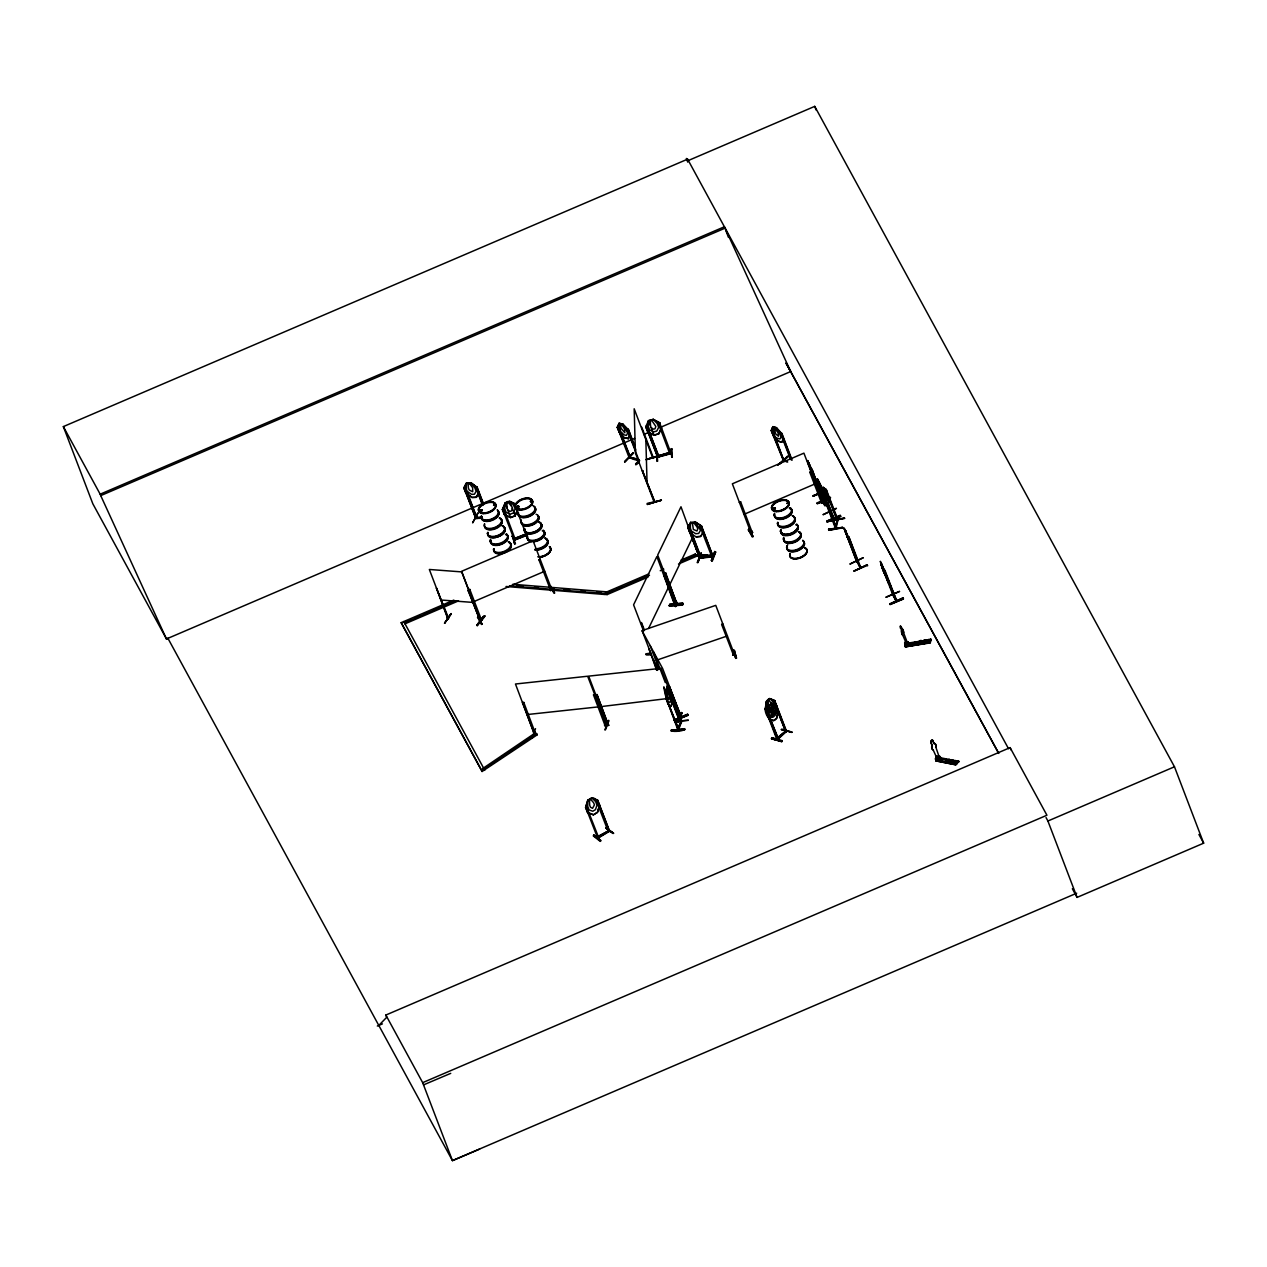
<?xml version="1.0" encoding="UTF-8"?>
<svg xmlns="http://www.w3.org/2000/svg" width="1267" height="1267" viewBox="0 0 1267 1267"><rect width="100%" height="100%" fill="white"/><g stroke="black" fill="none" stroke-linecap="round" stroke-linejoin="round"><path stroke-width="1.5" d="M835.824 526.676C834.05 528.45 836.537 525.504 836.331 527.769L823.74 496.807M836.331 527.769L835.444 528.64L837.598 518.789L837.709 520.8L825.751 489.284L828.666 501.922L828.032 504.884L825.546 502.825M826.227 489.363L837.978 519.834L837.218 520.88L837.408 520.008M828.729 530.24L842.682 527.42L828.618 529.226L842.682 527.42M828.602 529.258L828.745 530.319L842.571 527.88M624.568 461.473L633.389 452.683L624.853 462.075M624.726 461.948L633.5 453.19M597.802 800.285L591.832 797.814L587.809 800.332L587.698 806.303L589.076 809.93L592.798 811.244L595.442 809.661L597.01 805.178L595.617 801.536L591.816 797.972C596.773 797.782 597.2 802.518 597.644 800.427L609.459 831.279L608.398 831.912L596.282 800.649M586.558 806.81L598.737 837.772L597.771 838.295L609.68 831.152L609.253 829.98L607.891 830.423M905.43 642.575L904.812 642.48M904.955 643.082L904.749 642.527M905.018 642.749L908.043 641.704L905.208 642.591M790.18 458.401L780.266 432.886L781.834 433.203L792.128 460.174M908.043 641.704L907.806 645.964L907.346 644.412L904.828 644.824L905.224 645.885L930.295 641.815L930.216 642.907L905.351 646.851M905.319 646.55L930.326 642.464M904.828 644.824L905.493 646.281M905.446 646.471L930.469 641.926M930.897 640.183L930.77 639.186L928.252 639.582L927.602 642.797L928.252 639.582M600.621 840.464L600.257 841.399L593.304 835.919L593.748 834.905L600.685 840.369L593.716 834.921M921.03 642.084L919.113 642.543L920.998 641.72M919.24 642.654L921.109 641.751L919.193 642.765M824.215 495.825L817.88 481.381L836.188 528.371M669.103 691.418L680.965 722.127L681.44 719.973L681.092 720.923M627.26 429.561L628.464 429.418L635.337 447.394M678.336 728.018L678.209 728.731M677.94 729.982L681.345 721.129M678.795 729.222L666.363 698.719L677.956 730.093L678.225 729.222M681.377 720.131L680.458 720.828M677.908 727.987L678.415 730.045L681.804 721.192L669.499 690.658M825.276 489.806L837.186 520.721M510.617 517.538L505.105 503.094L504.789 508.811L506.182 512.438L510.284 514.18L513.278 513.04L515.131 509.033C513.895 504.694 509.825 498.343 505.105 503.094L502.397 509.667L504.234 514.513L510.649 517.617L515.241 515.78M503.87 509.144L515.368 539.726L514.164 540.154M783.212 459.652L784.099 459.921M477.469 617.457L482.141 624.156L481.397 624.473L478.213 617.156M477.897 616.617L482.141 624.156M748.322 529.844L748.829 528.957L752.994 536.606L752.25 536.923L748.369 529.812L752.994 536.606M477.437 513.784L477.928 513.135L472.607 522.875L477.865 513.167M647.025 426.06L645.932 426.409L657.763 457.292L645.948 426.694L646.835 426.108M511.916 536.511L512.438 535.624L515.447 543.733L514.687 544.018L512.676 536.258M514.671 543.986L512.454 536.242M532.219 737.632L535.513 728.668M605.499 729.808L608.889 720.891M697.864 562.485L701.094 553.045M656.876 461.378L657.05 452.367L657.621 461.267M671.162 730.22C670.465 732.469 685.906 731.186 684.703 728.699L671.177 730.267L684.861 729.238M684.75 729.808L671.225 731.265M936.281 757.143L936.836 756.462L936.408 757.175M937.564 758.125L936.709 759.028L935.854 756.795L936.693 756.447M900.33 625.946L901.613 630.95A3.247 0.982 80.9 0 0 903.038 635.353L902.848 635.385A3.247 0.982 80.9 0 1 901.423 630.982L901.613 630.95M785.888 729.998L786.585 731.423L774.66 700.477L769.576 698.481L766.392 701.38L765.22 709.124C764.825 714.826 771.872 725.706 776.972 717.866L778.017 710.169M771.429 703.328L768.135 706.21L766.852 713.907L772.062 715.95L775.024 712.925L776.513 705.339L775.23 713.036L771.951 715.918M768.911 700.239L767.77 701.142C770.51 706.606 762.211 715.712 772.062 715.776M768.895 718.658L773.804 720.606L776.877 717.787L778.144 710.122M480.573 620.735L461.853 571.908L429.339 569.469L448.28 619.025L447.362 617.868L448.217 617.472M447.853 618.945L448.724 618.581L436.418 588.031L447.853 619.009L447.362 617.868M479.765 621.305L480.019 620.228M479.433 620.244L479.908 620.26M675.153 606.402L656.876 556.546L633.579 604.834L643.478 630.744M675.897 603.092L676.911 602.11L676.578 602.918M676.119 605.721L663.971 575.107L675.818 606.355M698.893 555.69L699.875 554.677L699.432 555.627M699.796 554.835L698.925 555.595M669.91 604.66L683.024 603.187L669.736 604.058L669.736 605.151L683.008 604.296M683.166 603.868L669.024 605.357L682.549 605.135L669.277 605.99M652.362 456.896L653.091 457.435M652.79 458.02L634.181 408.782L635.4 452.968L654.168 502.175L653.709 500.132M653.582 458.385L641.751 427.201M654.295 500.734L654.168 502.08M479.702 511.076L480.478 510.031M480.478 511.25L480.526 510.237M493.528 505.248L494.383 504.393M494.082 505.375L494.399 504.709M516.54 507.053L517.411 507.592M518.377 506.103L517.015 507.402M518.615 506.404L517.237 507.56L517.063 506.467M518.124 506.056L519.153 506.673L518.045 507.481M519.153 506.673L517.158 507.909L517.237 506.341M530.667 501.859L531.332 500.798L530.588 501.415M531.316 501.463L530.477 501.114L531.602 501.289M773.139 508.447L773.044 509.429M774.185 509.334L775.103 508.336L773.868 508.875M787.615 503.078C786.997 502.714 787.599 502.397 787.076 503.537M782.119 532.758L782.436 533.565M787.06 503.379L787.805 502.904M666.299 698.26L678.51 729.919M938.324 757.333L959.008 761.435L955.777 764.84L935.711 760.849L937.738 758.173M936.281 760.279L956.3 764.254M937.928 756.272L940.367 757.745L937.976 760.232L935.537 758.759L935.822 760.311L956.379 764.207L938.087 760.628M823.312 487.542C822.03 492.372 822.616 501.843 828.143 504.694M823.186 489.125L825.783 494.463L826.1 498.232L824.358 495.207L823.344 489.11M835.08 527.452L835.555 528.577L823.883 498.026L824.532 497.155L823.693 498.121L823.265 487.367L825.751 489.284L823.122 487.383M830.835 520.547L844.345 518.029M836.03 528.497L837.946 519.929M906.713 644.808L907.394 642.812L903.561 632.613A3.247 0.982 80.9 0 0 901.93 629.018L900.869 626.262L902.12 628.986A3.247 0.982 80.9 0 1 903.751 632.581L903.561 632.613M907.394 642.812L906.903 644.776L902.848 635.385M907.346 644.412L904.765 645.046M907.758 645.473L908.391 642.987M921.806 640.627C919.224 648.197 924.641 637.966 919.272 641.023L918.527 643.969M924.039 640.263L923.39 643.462L924.039 640.263L926.573 639.867L925.924 643.066L926.573 639.867M930.77 639.186L930.311 642.543L905.335 646.899M930.136 642.385L930.881 639.455L930.786 640.548L907.821 644.238M777.162 738.55L777.558 737.632L778.366 738.899L766.139 708.221M598.372 836.521L598.357 837.471M598.784 837.677L598.262 836.252M608.825 829.822C607.194 829.172 609.221 833.813 607.669 830.598M609.617 831.215L597.723 800.221M677.37 603.409L676.926 604.201L665.618 572.763L664.763 573.618L665.618 572.763M669.229 687.237L669.34 686.397L680.933 717.866L680.664 715.776L680.506 716.742M681.092 716.884L681.456 717.613L662.609 668.469L642.163 630.934M629.604 457.007L628.654 456.785L630 456.611M624.599 437.844L628.369 438.588L624.599 437.844L619.23 432.095L617.282 427.343L630.428 457.72M638.425 458.939C641.878 462.281 628.115 458.337 629.287 456.389M654.691 501.922L642.464 470.786L654.786 501.827M819.781 493.829L807.57 460.697L808.615 464.371M823.487 500.687L812.02 469.233L823.598 500.687L819.892 493.639M829.742 512.106L830.614 512.406M828.032 504.519L833.559 518.963L828.143 503.68M827.81 502.524L834.082 518.567M857.078 560.774L856.191 560.188L856.619 560.964M856.619 561.297L857.569 561.677M860.705 567.442L860.325 568.329L848.858 536.875L848.605 537.794M860.071 567.632L860.166 566.317L860.974 568.091L848.858 536.875M893.568 594.952L892.538 594.54L896.007 600.922M895.579 599.639L895.896 600.336M591.911 797.877L587.73 800.269L585.544 807.538L587.476 812.448L593.352 814.871L597.454 812.4L599.576 805.068L597.454 812.4M587.809 800.332L585.623 807.602L586.89 806.889M512.343 508.368L511.535 510.823L510.047 511.393L507.877 510.078M479.829 619.357L481.317 619.025L479.734 619.341M481.428 619.341C480.684 618.914 481.349 622.826 481.175 618.771M551.652 588.886L550.226 589.551M552.079 590.01L550.591 590.343L551.81 589.82L554.708 593.067L549.846 585.734L554.012 593.178M750.729 532.124L752.17 531.459L750.602 531.776M750.793 531.712C752.376 529.954 753.501 533.74 751.109 533.217L732.358 483.804L803.912 453.143L822.79 502.508L821.554 502.651M822.505 501.336L821.032 501.669L822.378 501.098M822.917 502.508L822.061 501.146L821.143 502.302M534.231 733.466C531.538 730.552 538.412 732.595 534.104 733.435L522.542 702.567L523.778 702.425L535.593 733.941L537.145 734.86L482.078 771.492L401.164 622.667L453.855 600.083M523.778 702.425L522.432 702.884M534.136 733.466L515.463 684.006L587.65 676.23L606.545 725.326M593.51 694.934L594.746 694.791L593.51 694.934L605.183 725.864C602.633 724.676 608.318 724.201 604.913 724.296M608.793 725.088C604.153 726.26 610.631 722.206 607.321 725.563L595.648 694.997L596.979 694.554L608.508 725.5L596.979 694.554M604.628 725.009L604.929 724.249L606.402 725.342L604.945 725.848L606.291 725.658L594.619 695.108M606.26 725.738L605.864 724.201M606.75 724.455L608.366 723.98M666.727 687.047L667.947 686.92L666.727 687.047L668.137 690.737M677.829 716.504C680.522 717.613 677.37 714.81 678.558 717.534M681.218 712.529L678.051 722.079L682.105 713.02M678.13 721.968L681.393 712.957L678.209 721.984M700.73 536.369L696.106 536.97L689.786 532.504L687.933 527.658L699.796 558.24L713.194 556.799L701.506 525.948L700.081 526.106M688.25 527.373L690.721 522.447M700.857 558.161L689.47 527.246M692.384 523.018L693.857 522.859L696.945 526.834L697.753 528.957L696.961 531L693.334 529.432L692.415 522.923M687.886 527.753C693.92 515.463 688.029 527.389 691.655 531.174L695.741 533.74L698.703 533.423L700.524 530.224L695.187 521.83L701.554 526.201M696.169 536.733L700.699 536.464L703.359 531.142M701.506 525.948L695.155 521.972M700.699 553.6L697.278 562.659L701.411 553.616M701.174 552.982L698.022 562.58M699.257 557.179L700.857 556.672L699.653 556.751M712.466 555.754L713.083 556.862L701.395 526.248L699.891 526.09L711.943 557.021C716.663 550.496 683.61 562.358 712.751 555.389M711.69 556.957L711.389 555.532M711.31 560.489L714.794 551.525L711.405 560.489L712.307 561.043L715.697 552.048L714.699 551.509M666.109 699.542L665.397 691.703L666.537 688.662L669.673 690.499L671.462 695.393M666.442 690.42L669.198 695.741L669.182 699.558L667.266 696.549L666.585 690.404M667.091 698.592L600.336 706.685M670.1 690.61L669.324 691.465L666.537 688.662M671.367 695.361L672.096 703.201L670.94 706.226L672.239 703.185L671.32 695.409M680.664 721.319L678.494 728.256M681.187 721.224L677.56 728.889M688.345 720.369L674.567 721.192M783.022 461.109L784.178 461.394L782.784 460.048M772.268 430.843L771.492 430.527L784.083 461.362L775.483 437.701M949.87 760.913L948.698 760.137L947.954 761.404M787.694 462.043L783.481 460.776L771.223 430.542L772.886 426.615L776.354 427.644L781.612 433.504L791.115 458.67M771.35 430.606C774.406 420.201 771.666 438.113 777.764 438.303L779.997 438.968L781.121 436.735L776.354 427.644M771.334 430.447L773.171 435.373L778.334 441.249L781.802 442.278L783.244 438.366M505.185 503.11L502.365 509.587M504.234 514.513L510.68 517.474L515.131 515.685L517.791 509.207M515.131 515.685L517.823 509.286M786.269 730.14L785.207 731.059M617.282 427.343L619.151 423.226L622.826 424.049L628.194 429.814L635.717 449.5M628.274 438.683L630.142 434.565L628.289 429.719L622.715 424.255L619.056 423.321L617.409 427.407L618.518 427.549L630.301 458.116L629.699 457.007M630 434.486L628.258 438.445M765.854 708.015L778.239 738.978M659.743 422.988L653.234 419.329L648.514 420.628L645.711 426.836L647.564 431.683L654.073 435.246L658.792 433.868L661.596 427.755L658.666 433.852M641.054 622.572L643.937 630.728M675.659 606.545L664.431 575.091M687.696 526.153L688.535 525.314L687.696 526.153L699.685 558.288M674.725 605.278L675.248 604.454M675.469 605.23L675.707 604.422L675.707 606.45M675.248 606.481L675.596 605.61M694.981 556.102L706.843 554.819M648.561 628.48L668.548 587.096M669.34 585.607L692.653 537.319M935.775 760.833L955.825 764.777M958.153 762.116L958.565 761.103L956.537 760.691L953.813 763.89L956.537 760.691M937.976 758.474L958.628 761.847L938.166 758.062L938.134 756.051L940.177 756.462L940.684 757.777L937.849 760.723L937.342 759.392L939.322 757.333L935.806 747.087A3.247 2.059 -78.7 0 0 933.89 743.476L932.845 740.736A1.631 1.029 -78.7 0 0 931.403 740.435A1.631 1.029 -78.7 0 0 930.96 742.684L932.005 745.439A3.247 2.059 -78.7 0 0 933.146 749.858L937.437 759.297L939.322 757.333M478.752 492.309L476.392 497.345L471.957 497.503L465.733 492.831L463.88 487.985L466.462 482.87L470.896 482.711L477.105 487.399L470.896 482.711M836.996 518.884L836.79 519.771M734.306 653.582L732.769 654.12M734.1 653.36C734.733 657.335 735.098 651.856 732.975 653.709M463.88 487.985C470.009 476.186 463.849 488.096 467.571 491.564L471.562 494.352L474.428 494.241L476.154 491.263L474.761 487.621L470.817 482.933M463.944 487.874L475.885 518.551L464.134 487.922L465.48 487.557M469.598 483.614L472.639 487.7L472.718 491.77L469.17 489.981L468.362 487.858L468.172 483.677L469.661 483.519M465.733 492.831L472.005 497.408L476.44 497.25M476.93 487.542L475.774 487.494L476.962 487.447L483.139 503.617M476.329 497.123L478.91 492.34M476.867 516.999C473.367 518.314 477.738 515.384 477.121 518.425L467.539 492.942M479.797 510.728L481.238 509.983M481.793 510.791L481.634 509.904L481.666 510.934M482.236 510.458L479.797 511.108M516.936 506.848L517.902 506.056M517.094 507.164L518.472 506.578M531.19 501.589L530.303 501.431L531.031 500.924M531.316 500.829L530.952 501.605M772.902 508.859L774.612 507.988M774.074 508.906L774.866 508.004M775.388 508.811L775.04 507.829M771.666 737.758L782.04 740.593L781.755 741.702L771.413 738.677L781.771 741.591M782.119 741.274L771.698 737.647M480.114 620.529L481.46 619.959M481.571 620.244L469.788 589.393L468.584 589.931L469.788 589.393M550.464 589.456C550.686 592.877 550.195 587.223 551.398 589.044M752.455 532.33C749.589 532.188 750.824 533.122 752.329 532.742L740.641 501.843L739.437 502.365L740.641 501.843M809.787 472.243L811.133 471.957L809.787 472.243L821.475 502.746M676.388 604.264L657.684 555.057L680.981 506.768L699.305 556.799L699.78 555.801M681.567 721.873L660.867 668.342L588.664 676.135L607.431 725.247L608.619 725.088M660.091 455.344L646.186 459.636L670.94 452.066L671.399 453.222L657.462 456.991L658.998 456.579L646.899 426.14M513.578 538.744L515.051 538.142L515.368 539.267M525.916 534.056L515.099 538.174M527.531 535.133L514.275 540.138L526.233 535.181M451.036 613.592L444.543 623.269L451.004 613.64M468.157 590.755L468.948 590.47L468.157 590.755L480.446 621.337L461.489 571.354L533.043 540.708L551.969 590.121L551.525 588.648M451.179 614.115L444.543 623.269M476.994 625.09L483.725 616.047L476.946 625.074C482.87 620.339 491.849 606.386 477.2 625.708M509.524 585.861L604.882 593.574L606.228 591.816L606.592 592.766L605.246 594.524L506.008 586.494M699.922 556.577L700.303 555.785M948.001 760.548L948.096 761.515M949.727 761.087L949.791 760.232M784.827 730.869L785.588 730.14M785.366 731.978L776.94 739.706L765.236 709.045L766.567 708.396M786.538 731.407L777.289 739.801L776.608 738.503M732.896 654.437L733.403 654.817M734.131 653.677L732.849 653.788M734.559 654.786L715.76 605.357L642.1 630.633L657.335 670.37M593.78 835.571L600.732 841.019M819.353 492.72L820.652 494.114M834.019 518.662L830.408 511.82M857.474 561.804L856.666 559.982M860.879 568.059L857.078 561.107M893.488 594.967L881.436 563.815L885.174 573.523M896.893 601.223L892.633 593.178L892.601 594.16M480.177 510.538L479.892 511.44M494.954 505.105L493.908 505.375M775.261 508.669L772.902 508.922M935.854 756.795L936.709 755.908M949.3 759.25C946.006 759.883 946.18 766.693 951.343 759.662M953.148 760.01C949.838 760.643 950.028 767.469 955.175 760.422M958.565 761.103L956.205 764.381M378.801 1025.431L386.704 1017.29L385.849 1015.057L1010.1 747.625L1046.922 815.235L422.671 1082.651L385.849 1015.057M670.845 452.43L671.13 453.665L659.6 422.703L658.397 423.352M659.743 422.909L658.207 423.004L669.863 453.919L671.114 453.253M621.749 424.619L624.536 429.022L624.853 432.76L620.988 428.214L620.561 424.35L621.844 424.508M622.826 424.049L627.688 433.045L626.436 435.405L624.061 434.866L620.577 431.445L619.151 423.447M628.464 429.418L627.038 429.592M629.572 457.545L638.742 460.032M639.233 460.143L635.717 464.53L638.806 462.138M639.328 460.206L635.559 463.96M635.828 464.482L639.487 460.634M635.717 464.53L639.597 460.729M636.272 464.593L638.742 462.075M535.038 732.168L533.55 732.374M535.418 733.324L533.803 732.342M773.551 700.857L785.825 732.104L785.366 730.948M773.709 701.284L774.913 700.746L773.567 700.857M766.218 708.285L765.363 709.061L766.598 701.506C769.512 695.124 773.377 702.092 774.311 705.624L773.345 710.407L771.302 712.276L768.166 711.262L766.392 701.38M771.413 703.502L774.786 706.843L776.164 710.47L775.198 715.253L773.155 717.138L770.019 716.108L768.641 712.482L768.34 706.321L771.413 703.502L768.8 700.208M769.623 705.988L770.653 705.054L773.218 708.269L774.042 710.391L772.727 714.129L770.97 713.21L769.512 705.957M771.429 738.756L782.277 741.227M781.327 729.681L792.176 732.168L781.818 729.159M713.321 556.482L699.827 557.892L690.262 531.649M772.791 426.71L776.354 427.755M774.232 427.803L778.065 432.617L778.461 436.276L775.531 433.742L774.327 427.708M773.076 435.389L778.445 441.043L781.802 442.278M787.947 456.627L777.89 464.989L787.947 456.627L779.823 463.96M779.648 463.833L787.662 456.009M949.648 760.881L948.207 761.356M808.077 463.025L819.971 494.352L820.715 494.035M857.506 561.883L845.453 530.62L848.399 537.081M674.788 721.636L688.329 720.179M597.153 837.249L608.033 831.104L597.09 836.853L597.359 838.089M597.121 836.885L597.771 838.342L585.797 807.554L586.859 806.794M482.379 517.918L475.901 518.108L477.295 518.108M777.59 739.659L765.727 709.172M480.336 621.368L468.394 590.438M481.587 510.569L480.256 510.918M480.13 511.361L481.698 510.807M533.787 732.009L535.434 732.991M605.816 724.581L604.676 724.708M679.334 717.882L667.836 687.221M669.277 605.8L682.549 604.945M777.304 737.806L785.334 731.376L776.861 738.693M785.888 732.009L774.058 701.522M484.77 768.34L492.974 762.797M501.162 757.238L506.087 753.913M512.644 749.478L519.201 745.028M524.11 741.702L532.314 736.159M401.164 622.667L481.713 770.542L536.78 733.91L537.145 734.86M948.286 760.596L949.727 760.327M475.553 517.047L475.98 518.155M589.424 800.174L590.755 799.382L593.621 802.74L594.429 804.878L592.544 808.33L590.47 807.253L589.662 805.131L589.503 800.237M593.352 814.871L597.39 812.337M606.085 828.27L613.703 833.322L605.943 827.636M597.47 838.105L609.443 830.914M551.826 590.169L550.733 590.58L538.934 559.792L540.28 559.507L538.934 559.792M680.87 720.099L680.537 721.002M604.818 729.919L608.635 720.305M514.925 538.586L513.737 539.029M639.043 459.731L630 457.324L638.441 459.24M550.749 586.003L549.815 585.75M820.668 498.184L825.577 505.501L824.833 505.834L820.668 498.184L825.53 505.454M821.444 502.793L822.806 502.207L821.649 503.047M656.512 669.942L649.179 649.195M680.664 716.093L668.881 686.603M687.633 714.24L674.234 720.02L687.633 714.24L688.092 715.253L674.44 720.543M674.662 720.971L688.029 715.142M167.988 638.441L166.531 639.059L92.824 503.775L63.35 426.599L687.601 159.167L1008.548 748.749M1072.357 888.737L1077.077 897.4L1203.65 843.173L1174.477 766.788L814.729 106.365L688.155 160.592L687.601 159.167M63.35 426.599L100.172 494.193L724.423 226.761L790.719 371.548L659.996 427.549M479.655 1149.09L452.446 1160.635L167.941 638.346L166.468 638.964L100.727 495.619L724.977 228.203M166.468 638.964L634.577 438.43M643.652 434.549L649.1 432.205M405.931 621.733L411.3 619.436M414.863 617.9L420.232 615.604M423.812 614.067L429.18 611.771M432.76 610.235L452.43 601.809M456.389 600.685L404.521 622.921L404.886 623.871L458.543 600.875M473.161 601.904L544.715 571.259M809.249 465.527L808.219 462.091M807.918 463.088L808.805 462.914L811.925 470.12L808.647 462.978L820.668 494.241M808.647 462.851L810.5 467.84M808.489 463.801L808.077 462.154M809.946 467.919L814.206 477.516L813.778 474.967M811.751 470.136L812.02 469.233M821.887 488.397L818.751 481.207L817.944 481.492C815.9 474.175 819.733 485.926 818.181 480.367M817.532 478.974L818.561 482.648M744.014 514.354L815.568 483.693M824.374 493.544L822.315 488.143L823.914 493.734M826.464 490.044L813.05 495.793L823.36 492.119M813.081 496.03L826.638 490.519L813.224 496.268M822.869 493.417L819.733 486.227L822.742 492.245L822.473 490.899M613.339 590.232L606.196 593.289L605.832 592.338L648.752 573.951M680.949 560.157L695.266 554.027L696.375 556.34L678.494 564.005M616.918 588.696L622.287 586.399M631.235 582.567L636.604 580.27M640.183 578.734L645.537 576.437M684.893 559.571L695.631 554.978L695.266 554.027M825.72 500.243L817.12 503.458L825.324 499.341M649.496 575.313L606.576 593.716L606.941 594.666L648.086 577.039M660.234 570.72L663.813 569.184M679.92 562.295L696.011 555.389L696.375 556.34M825.53 499.895L816.914 502.888M825.672 500.148L817.326 503.823M823.17 514.545L836.426 508.32L823.249 514.703M826.844 521.101L840.29 515.416L826.844 521.117L827.303 522.131L840.702 516.366L840.259 515.368M827.113 521.766L840.686 516.318M827.082 521.751L840.528 516.017M846.103 533.185L845.073 529.733M846.847 535.64L849.634 541.611L844.202 528.244L844.836 530.857L845.643 530.572M845.453 532.013C841.858 521.941 847.085 536.068 844.931 529.796M846.625 535.593L849.904 542.719L844.915 530.683L856.825 561.994M849.872 542.624L851.06 545.158L850.632 542.609M850.062 563.91L863.318 557.686L850.141 564.068M867.61 565.747L867.151 564.734L853.974 571.116L867.42 565.383M867.198 564.829L853.942 571.005M884.714 570.91L884.081 569.944L896.307 601.524C895.69 599.275 878.269 553.441 880.961 564.021M880.391 561.534L881.436 565.209M880.898 562.991L883.289 570.055M880.327 561.376L883.954 569.817M885.807 574.664L881.88 566.349L886.457 575.867M881.959 566.507L887.438 579.858L887.027 579.067M882.608 567.901L885.285 574.775M887.581 580.824C892.823 593.178 873.042 546.853 887.454 579.668L883.004 569.517M884.128 570.039L896.893 601.334L884.841 570.071M884.303 573.698L880.755 563.942M887.106 578.132L882.038 566.286M886.393 575.741L887.027 578.354M886.599 575.804L883.178 568.74M888.104 580.65L888.737 583.263M886.045 597.105L899.459 591.356M886.124 597.264L899.538 591.515M895.959 600.352L893.203 594.413M889.751 603.773L903.133 597.945L889.957 604.311L903.545 598.879L890.131 604.628M889.957 604.311L903.133 597.929M377.328 1026.048L382.428 1023.879M1046.035 817.579L1047.904 821.016L1174.477 766.788M1076.697 893.203L452.446 1160.635L422.671 1082.651M423.526 1084.885L450.735 1073.355M670.797 452.129L669.435 452.525L670.053 453.903M658.729 456.991L649.258 431.461M669.942 453.554L669.72 452.351M671.13 453.618L657.51 457.324M958.581 761.895L938.087 757.951M958.39 762.101L938.103 758.125M505.216 503.189L509.698 501.479L516.112 504.345L509.698 501.241L515.273 515.859M514.529 504.614L515.875 504.187L514.576 504.646L526.565 535.45L525.995 533.961L515.226 538.491M503.553 508.843L502.587 509.508L503.823 509.049M513.864 538.602L514.956 538.222M751.711 531.269L752.598 532.583M518.108 507.544L517.158 507.734M774.185 507.909L773.028 508.637L774.422 509.065M721.604 624.362L722.855 623.918L721.683 624.631L733.514 655.213L732.706 653.851M734.432 650.43L733.831 650.557M734.67 654.421L733.197 655.229M734.369 654.485L733.34 655.182L734.591 654.738M736.46 658.096L734.337 650.383L736.491 658.159L735.604 657.811M689.28 527.61L688.139 527.69M657.446 659.917L727.432 635.907M781.375 729.507L791.701 732.453M647.69 431.604L654.073 435.246L648.514 420.723L653.234 419.425L659.6 422.703M650.478 425.585L650.383 421.04L651.903 420.628L655.847 426.456L655.007 428.769L653.487 429.18L651.286 427.708M654.089 435.024L658.666 433.757M671.938 448.961L672.302 457.229M672.033 449.025L671.003 448.597L671.732 457.355M646.154 459.462L669.578 452.477M654.247 500.101L653.74 501.051M661.326 500.117L647.453 504.456L661.39 500.212L647.199 503.427L647.437 504.424M647.405 504.028L661.358 500.243M678.574 717.502L670.94 698.085M679.35 717.835L678.288 717.914L670.829 698.402M786.158 731.217L774.47 700.588L769.576 698.64M481.143 509.73L482.22 510.015M480.922 510.839L480.351 511.171M517.649 506.167L518.757 506.214M606.149 828.111L613.165 833.543L605.848 827.636M822.679 490.408L824.041 496.616M827.414 494.209L828.824 501.89L828.175 504.868M830.867 520.563L844.693 518.171M830.74 520.895L844.566 518.472M837.899 519.913L836.917 520.088L835.919 526.819M477.01 518.488L464.926 487.589M900.378 628.226L900.267 626.595M904.575 642.86L905.652 645.046M931.055 639.518L906 643.43L905.462 642.337M906.079 643.921L930.96 639.93M905.857 644L930.738 640.025M820.24 493.449L824.057 500.322M892.633 593.178L892.807 595.189M595.648 694.997L596.868 694.87M682.105 713.036L681.108 712.497M690.563 522.432L695.187 521.83M715.602 552L711.721 561.028M699.495 557.147L701.284 557.781L691.529 532.631M665.397 691.703C667.171 683.451 672.888 699.78 669.942 702.567L668.105 701.633C659.204 667.646 666.664 702.615 668.137 704.23M527.12 714.556L599.323 706.78M475.758 487.542L482.632 505.454M693.192 555.564L706.685 555.152L695.25 555.865M695.456 555.548L706.859 554.803M651.317 653.455C643.842 652.869 644.254 656.021 651.333 654.596M651.476 653.994L645.79 654.358L651.476 654.136M482.078 517.126L476.82 517.617L481.903 517.443M475.806 518.472L482.22 518.235M856.935 562.01L845.342 531.459M679.492 717.439L678.399 717.946M440.995 600.02L473.525 602.458M512.818 584.261L606.228 591.816M517.063 585.528L522.907 586.003M534.579 586.938L538.475 587.255M550.147 588.205L554.043 588.522M563.767 589.313L569.612 589.773M581.284 590.723L585.18 591.04M596.852 591.99L600.748 592.307M618.359 427.581L617.853 427.011M481.317 509.809L482.363 510.158M932.845 740.736L934.048 743.507A3.247 2.059 -78.7 0 1 935.965 747.118L935.806 747.087M932.005 745.439L932.164 745.471A3.247 2.059 -78.7 0 0 933.304 749.89L933.304 749.89M935.315 758.996L937.437 759.297M937.976 760.232L935.537 758.759M938.229 760.279L956.68 763.89M653.059 456.706L652.537 457.609M780.504 433.346L781.612 433.504L776.243 427.739M772.11 430.511L784.083 461.362M784.21 460.301L787.393 461.236M783.877 460.586L787.06 461.536M768.309 706.226L770.874 709.282L772.189 705.545L771.381 703.423L776.402 705.307M771.302 703.47L776.323 705.434M836.204 527.706L824.532 497.155M587.476 812.448L593.384 814.697M629.271 457.941L617.377 427.248M536.78 733.91L535.228 732.975L482.775 768.499L484.691 770.384L483.139 769.449M667.978 704.246L671.082 706.21M483.994 616.586L477.247 625.629M825.435 500.259L826.939 501.241L826.686 494.51L823.154 487.557M833.401 516.968L832.657 517.284M480.114 510.696L481.824 509.952M511.535 506.23L508.431 502.682L506.927 503.252L507.053 507.94M748.829 528.957L752.756 535.973M649.242 649.496L648.783 649.702M790.719 371.548L785.968 362.885L998.744 753.422L786.253 363.518M1198.915 834.478L1203.65 843.173M884.762 573.27L885.601 574.806L885.332 573.46M830.566 497.741L830.344 497.187M808.821 463.009L807.507 460.539L807.982 463.215M817.31 478.878L825.767 499.863M822.315 488.143L818.609 481.27L821.079 487.257M811.403 469.439L811.894 470.057M821.254 487.478L824.247 494.906M829.853 511.916L832.387 516.825M856.745 561.281L860.42 568.265M653.82 661.485L658.254 669.625M667.107 685.875L674.266 699.02M605.832 592.338L606.941 594.666M484.327 769.417L403.777 621.543L404.141 622.493M884.493 572.272L884.794 573.666M809.993 467.998L812.781 473.969L808.679 463.073M882.608 568.788L885.728 575.978M809.93 467.887L813.05 475.077M882.877 568.503L884.018 571.132M846.91 535.308L848.447 538.713L848.161 537.62M820.018 485.942L821.57 489.347L821.269 488.254M810.056 467.666L811.609 471.055L811.308 469.962M845.342 530.556L847.354 535.482M818.45 481.191L820.462 486.116M814.729 106.365L816.106 110.007M1047.904 821.016L1077.077 897.4M1010.1 747.625L1010.955 749.858M880.898 563.878L893.013 595.268M905.509 642.1L906.016 643.43M932.164 745.471L931.118 742.715A1.631 1.029 -78.7 0 1 931.562 740.466A1.631 1.029 -78.7 0 1 932.987 740.767M936.028 756.842L936.883 759.06M725.674 230.04L728.493 237.436M827.684 503.886L832.482 516.461M832.752 517.142L833.338 518.884M826.797 502.825L830.614 512.517M820.889 501.732L821.444 503.094M686.334 158.438L687.743 162.128M780.9 432.934L791.194 459.889M782.626 459.937L783.164 461.204M660.139 455.851L646.186 459.636M627.498 429.196L635.733 450.767M626.864 429.18L638.172 458.258M621.574 434.423L630.602 457.815M665.159 572.795L677.085 604.026M665.223 573.587L676.847 604.232M669.34 686.397L681.488 717.534M653.661 652.03L665.318 682.596M641.514 622.54L644.317 629.905M650.145 645.584L659.062 668.944M656.116 663.75L658.238 669.277M604.882 593.574L605.246 594.524M513.848 538.57L514.418 540.09L502.492 509.255M477.121 487.13L483.297 503.3M478.007 492.562L482.806 505.153M481.713 770.542L482.078 771.492M100.172 494.193L100.727 495.619M818.039 480.431L819.211 483.82M653.915 660.202L656.765 670.291M735.731 658.428L733.545 650.082L735.493 657.779M885.997 575.661L886.282 576.754M884.144 570.815L884.429 571.908M653.234 419.329L657.304 423.716L658.682 427.343L656.765 431.049L653.724 431.889L649.543 429.846L648.166 426.219L648.514 420.628M642.955 470.659L642.464 470.786M645.837 439.332L647.073 483.519M794.108 517.633A9.107 4.957 -20.9 0 1 787.931 527.04A9.107 4.957 -20.9 0 1 778.239 523.128M796.864 524.76A9.138 4.973 -20.9 0 1 790.671 534.199A9.138 4.973 -20.9 0 1 780.931 530.271M790.355 507.798A9.107 4.957 -20.9 0 1 784.178 517.189A9.107 4.957 -20.9 0 1 774.47 513.293M794.045 517.079A9.249 5.036 -20.9 0 1 787.773 526.629A9.249 5.036 -20.9 0 1 777.906 522.653M792.445 515.922A9.249 5.036 -20.9 0 1 788.739 525.757A9.249 5.036 -20.9 0 1 777.748 522.226M789.389 507.924A9.249 5.036 -20.9 0 1 785.683 517.76A9.249 5.036 -20.9 0 1 774.691 514.228M790.656 508.21A9.249 5.036 -20.9 0 1 784.384 517.76A9.249 5.036 -20.9 0 1 774.533 513.8M792.16 515.526A9.107 4.957 -20.9 0 1 789.579 524.696A9.107 4.957 -20.9 0 1 777.431 523.128M789.484 508.51A9.107 4.957 -20.9 0 1 786.902 517.665A9.107 4.957 -20.9 0 1 774.755 516.112M796.721 524.38A9.138 4.973 -20.9 0 1 790.529 533.819A9.138 4.973 -20.9 0 1 780.789 529.907M804.197 542.672A9.107 4.957 -20.9 0 1 795.977 551.414A9.107 4.957 -20.9 0 1 787.409 547.154M805.796 548.247A9.107 4.957 -20.9 0 1 799.62 557.654A9.107 4.957 -20.9 0 1 789.927 553.742M803.056 540.661A9.249 5.036 -20.9 0 1 795.628 550.575A9.249 5.036 -20.9 0 1 787.773 544.747M804.593 548.009A9.138 4.973 -20.9 0 1 803.025 556.641A9.138 4.973 -20.9 0 1 790.149 556.91M789.816 555.643A9.138 4.973 -20.9 0 1 790.07 554.233M799.525 531.823A9.107 4.957 -20.9 0 1 793.348 541.215A9.107 4.957 -20.9 0 1 783.655 537.319M803.215 541.104A9.249 5.036 -20.9 0 1 796.943 550.654A9.249 5.036 -20.9 0 1 787.092 546.679M802.74 540.249A9.107 4.957 -20.9 0 1 796.579 549.656A9.107 4.957 -20.9 0 1 786.87 545.744M800.063 533.233A9.107 4.957 -20.9 0 1 793.886 542.64A9.107 4.957 -20.9 0 1 784.194 538.728M798.4 531.522A9.249 5.036 -20.9 0 1 794.694 541.357A9.249 5.036 -20.9 0 1 783.703 537.826M798.004 526.486A9.107 4.957 -20.9 0 1 789.8 535.212A9.107 4.957 -20.9 0 1 781.232 530.968M795.692 524.776A9.107 4.957 -20.9 0 1 797.101 525.472M797.877 526.043A9.138 4.973 -20.9 0 1 789.626 534.801A9.138 4.973 -20.9 0 1 781.026 530.54M798.574 531.966A9.249 5.036 -20.9 0 1 795.945 541.278A9.249 5.036 -20.9 0 1 783.608 539.694M804.482 547.708A9.138 4.973 -20.9 0 1 800.823 557.417A9.138 4.973 -20.9 0 1 789.959 553.932M538.998 522.305A9.107 4.957 -20.9 0 1 535.339 531.982A9.107 4.957 -20.9 0 1 524.538 528.497M537.715 515.954A9.107 4.957 -20.9 0 1 532.647 524.934A9.107 4.957 -20.9 0 1 521.576 522.875M538.823 521.846A9.107 4.957 -20.9 0 1 536.242 531A9.107 4.957 -20.9 0 1 524.095 529.448M536.052 514.244A9.249 5.036 -20.9 0 1 532.33 524.079A9.249 5.036 -20.9 0 1 521.355 520.547M538.079 515.558A9.107 4.957 -20.9 0 1 529.875 524.285A9.107 4.957 -20.9 0 1 521.307 520.04M534.5 507.529A9.107 4.957 -20.9 0 1 528.323 516.92A9.107 4.957 -20.9 0 1 518.615 513.024M534.421 506.958A9.249 5.036 -20.9 0 1 528.149 516.508A9.249 5.036 -20.9 0 1 518.298 512.549M534.262 506.531A9.249 5.036 -20.9 0 1 527.991 516.081A9.249 5.036 -20.9 0 1 518.14 512.121M532.552 505.422A9.107 4.957 -20.9 0 1 529.97 514.576A9.107 4.957 -20.9 0 1 517.823 513.024M537.651 515.4A9.249 5.036 -20.9 0 1 532.504 524.506A9.249 5.036 -20.9 0 1 521.26 522.416M538.918 522.004A9.138 4.973 -20.9 0 1 536.321 531.206A9.138 4.973 -20.9 0 1 524.126 529.654M543.131 530.144A9.107 4.957 -20.9 0 1 536.955 539.536A9.107 4.957 -20.9 0 1 527.262 535.64M544.572 532.568A9.107 4.957 -20.9 0 1 534.12 541.722M531.997 541.769A9.107 4.957 -20.9 0 1 527.801 537.05M542.26 530.857A9.107 4.957 -20.9 0 1 543.67 531.554M544.525 532.013A9.249 5.036 -20.9 0 1 536.179 540.898A9.249 5.036 -20.9 0 1 527.468 536.575M543.432 530.556A9.249 5.036 -20.9 0 1 537.16 540.106A9.249 5.036 -20.9 0 1 527.31 536.147M540.708 523.794A9.107 4.957 -20.9 0 1 534.531 533.185A9.107 4.957 -20.9 0 1 524.839 529.289M540.566 523.334A9.138 4.973 -20.9 0 1 534.373 532.774A9.138 4.973 -20.9 0 1 524.633 528.862M544.937 537.873A9.107 4.957 -20.9 0 1 546.489 543.733A9.107 4.957 -20.9 0 1 536.796 548.754M546.885 539.98A9.107 4.957 -20.9 0 1 545.681 546.584A9.107 4.957 -20.9 0 1 535.228 550.211M549.403 546.568A9.107 4.957 -20.9 0 1 548.199 553.156A9.107 4.957 -20.9 0 1 537.731 556.783M545.396 538.713A9.249 5.036 -20.9 0 1 546.346 545.412A9.249 5.036 -20.9 0 1 534.975 549.799M545.222 538.285A9.249 5.036 -20.9 0 1 546.172 544.968A9.249 5.036 -20.9 0 1 534.801 549.371M549.498 546.742A9.138 4.973 -20.9 0 1 549.023 552.65A9.138 4.973 -20.9 0 1 539.9 556.942M500.956 519.644A9.107 4.957 -20.9 0 1 495.904 528.608A9.107 4.957 -20.9 0 1 484.833 526.549M502.065 525.52A9.107 4.957 -20.9 0 1 499.483 534.69A9.107 4.957 -20.9 0 1 487.336 533.138M499.293 517.934A9.249 5.036 -20.9 0 1 495.587 527.753A9.249 5.036 -20.9 0 1 484.596 524.221M500.417 518.219A9.107 4.957 -20.9 0 1 494.257 527.626A9.107 4.957 -20.9 0 1 484.548 523.73M497.741 511.203A9.107 4.957 -20.9 0 1 491.564 520.61A9.107 4.957 -20.9 0 1 481.872 516.698M497.678 510.649A9.249 5.036 -20.9 0 1 491.406 520.199A9.249 5.036 -20.9 0 1 481.539 516.223M497.503 510.205A9.249 5.036 -20.9 0 1 491.232 519.755A9.249 5.036 -20.9 0 1 481.381 515.796M497.202 509.793A9.107 4.957 -20.9 0 1 492.134 518.773A9.107 4.957 -20.9 0 1 481.064 516.714M499.467 518.361A9.249 5.036 -20.9 0 1 496.838 527.674A9.249 5.036 -20.9 0 1 484.501 526.09M510.142 543.67A9.107 4.957 -20.9 0 1 503.965 553.061A9.107 4.957 -20.9 0 1 494.257 549.165M506.372 533.819A9.107 4.957 -20.9 0 1 500.212 543.226A9.107 4.957 -20.9 0 1 490.503 539.314M508.637 542.387A9.249 5.036 -20.9 0 1 504.931 552.222A9.249 5.036 -20.9 0 1 493.94 548.69M507.814 536.242A9.107 4.957 -20.9 0 1 499.61 544.984A9.107 4.957 -20.9 0 1 491.042 540.74M505.501 534.531A9.107 4.957 -20.9 0 1 506.911 535.228M506.848 534.674A9.249 5.036 -20.9 0 1 500.576 544.224A9.249 5.036 -20.9 0 1 490.725 540.265M506.689 534.246A9.249 5.036 -20.9 0 1 500.417 543.796A9.249 5.036 -20.9 0 1 490.551 539.821M503.949 527.468A9.107 4.957 -20.9 0 1 497.788 536.875A9.091 4.941 -20.9 0 1 488.096 532.979M488.08 532.964A9.107 4.957 -20.9 0 0 497.788 536.875A9.091 4.941 -20.9 0 0 503.949 527.5M508.479 541.959A9.249 5.036 -20.9 0 1 505.85 551.272A9.249 5.036 -20.9 0 1 493.512 549.688M508.194 541.547A9.107 4.957 -20.9 0 1 505.612 550.717A9.107 4.957 -20.9 0 1 493.465 549.165M772.727 712.212L771.651 717.375L771.904 712.006C767.042 711.389 769.37 706.891 772.141 710.819L773.25 705.877L772.997 711.056C777.97 711.832 775.784 716.219 772.727 712.212M775.974 510.981A9.138 4.973 -20.9 0 0 788.929 502.999A9.138 4.973 -20.9 0 0 775.721 502.017A9.138 4.973 -20.9 0 0 775.974 510.981M776.259 511.662A9.107 4.957 -20.9 0 0 789.167 503.712A9.107 4.957 -20.9 0 0 776.006 502.73A9.107 4.957 -20.9 0 0 776.259 511.662M776.085 511.25A9.138 4.973 -20.9 0 0 789.024 503.268A9.138 4.973 -20.9 0 0 775.832 502.286A9.138 4.973 -20.9 0 0 776.085 511.25M776.085 511.266A9.138 4.973 -20.9 0 0 789.04 503.284A9.138 4.973 -20.9 0 0 775.832 502.302A9.138 4.973 -20.9 0 0 776.085 511.266M790.45 533.613A9.107 4.957 -20.9 0 0 796.626 524.221A9.091 4.941 -20.9 0 1 790.45 533.629A9.091 4.941 -20.9 0 1 780.773 529.733A9.107 4.957 -20.9 0 0 790.45 533.613M519.581 509.255A9.107 4.957 -20.9 0 0 532.488 501.304A9.107 4.957 -20.9 0 0 519.343 500.322A9.107 4.957 -20.9 0 0 519.581 509.255M519.866 509.983A9.107 4.957 -20.9 0 0 532.774 502.033A9.107 4.957 -20.9 0 0 519.613 501.051A9.107 4.957 -20.9 0 0 519.866 509.983M519.692 509.587A9.138 4.973 -20.9 0 0 532.647 501.605A9.138 4.973 -20.9 0 0 519.438 500.623A9.138 4.973 -20.9 0 0 519.692 509.587M549.118 552.919A9.122 4.973 -20.9 0 0 549.593 547.011A9.107 4.957 -20.9 0 1 549.102 552.919A9.107 4.957 -20.9 0 1 540.027 557.211A9.122 4.973 -20.9 0 0 549.118 552.919M482.838 512.929A9.107 4.957 -20.9 0 0 495.73 504.979A9.107 4.957 -20.9 0 0 482.584 503.997A9.107 4.957 -20.9 0 0 482.838 512.929M483.107 513.658A9.107 4.957 -20.9 0 0 496.015 505.707A9.107 4.957 -20.9 0 0 482.87 504.725A9.107 4.957 -20.9 0 0 483.107 513.658M482.933 513.246A9.138 4.973 -20.9 0 0 495.888 505.264A9.138 4.973 -20.9 0 0 482.679 504.282A9.138 4.973 -20.9 0 0 482.933 513.246M498.612 535.719A9.107 4.957 -20.9 0 0 502.27 526.043A9.091 4.941 -20.9 0 1 498.612 535.719A9.091 4.941 -20.9 0 1 487.827 532.251A9.107 4.957 -20.9 0 0 498.612 535.719"/></g></svg>
